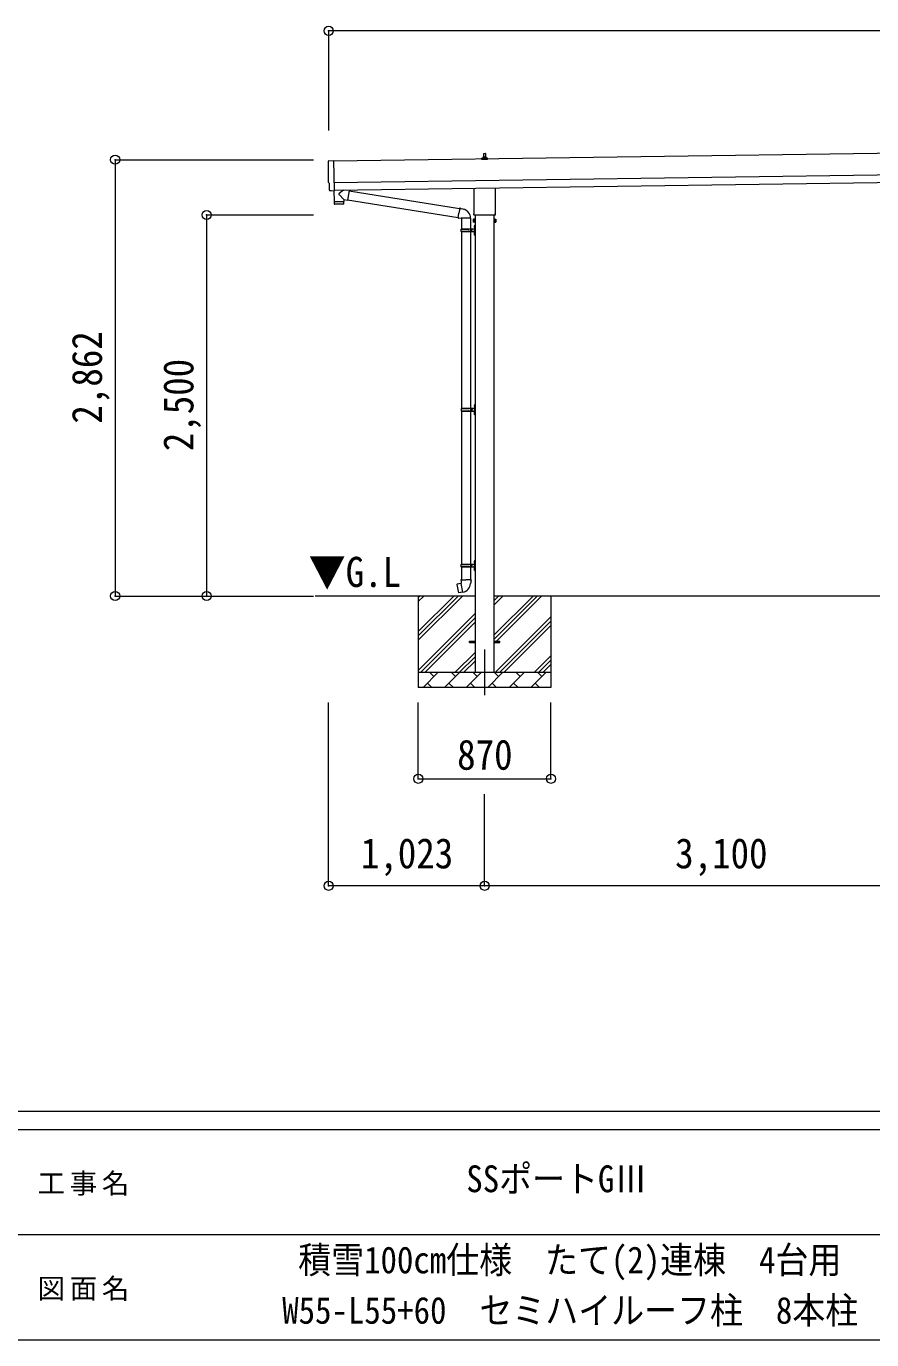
# Model space of a CAD drawing. Units: millimetres at full size, sheet at 1:60. Extents: x -16864 to 16864, y -11640 to 11640.
# Drawn here: x -814 to 4732, y -11640 to -3023 of the extents above; entities that cross this region are included whole.
import ezdxf
from ezdxf.enums import TextEntityAlignment as Align

# ---------------------------------------------------------------- set-up
doc = ezdxf.new("R2010")
doc.units = ezdxf.units.MM
doc.header["$LTSCALE"] = 60
doc.header["$PDMODE"] = 32
doc.header["$PDSIZE"] = 60
doc.linetypes.add('CHAIN1', pattern=[8, 5, -1, 1, -1])
for name, color, linetype, lineweight in [('0-1_Defpoints', 7, 'CHAIN1', 9), ('0-2_TEXT1', 4, 'Continuous', 9), ('0-3_SHAPE', 7, 'Continuous', 9), ('0-7_PARTS2', 7, 'Continuous', 9), ('0-8_TABLE1', 6, 'Continuous', 9), ('0-9_DIM1', 7, 'Continuous', 9), ('F-0', 7, 'Continuous', 9)]:
    doc.layers.add(name, color=color, linetype=linetype, lineweight=lineweight)
doc.styles.add('ＭＳ ゴシック', font='')
doc.styles.get('ＭＳ ゴシック').set_extended_font_data('MS Gothic')

msp = doc.modelspace()

# ---------------------------------------------------------------- linework, layer by layer
at = {"layer": '0-1_Defpoints'}
msp.add_line((2192.3, -7110.97), (2192.3, -7459.97), dxfattribs=at)
at = {"layer": '0-2_TEXT1'}
for p, q in [((6832.37, -3828.27), (1201.9, -3908.71)), ((2186.61, -3881.71), (2187.33, -3858.18)), ((2188.33, -3857.21), (2196.88, -3857.21)), ((2197.88, -3858.18), (2198.61, -3881.71)), ((2174.36, -3897.21), (2174.36, -3889.49)), ((2210.86, -3897.21), (2174.36, -3897.21)), ((2174.74, -3888.71), (2210.47, -3888.71)), ((2175.12, -3888.52), (2181.84, -3886.89)), ((2182.22, -3886.71), (2202.99, -3886.71)), ((2182.61, -3885.92), (2182.61, -3881.71)), ((2183.61, -3881.71), (2201.61, -3881.71)), ((2202.61, -3885.92), (2202.61, -3881.71)), ((2210.09, -3888.52), (2203.37, -3886.89)), ((2210.86, -3897.21), (2210.86, -3889.49)), ((1203.9, -4048.69), (6834.37, -3968.26)), ((1204.62, -4098.69), (6835.08, -4018.25)), ((1185.04, -4102.74), (1178.12, -4102.47)), ((2124, -4251.19), (2124, -4085.55)), ((2260.6, -4083.6), (2260.6, -4251.19)), ((2118.3, -4289.47), (2119.06, -4288.15)), ((2118.3, -4289.47), (2118.3, -4306.47)), ((2118.3, -4306.47), (2119.06, -4307.78)), ((2125.3, -4293.06), (2119.06, -4293.06)), ((2125.3, -4302.87), (2119.06, -4302.87)), ((2125.3, -4307.78), (2119.06, -4307.78)), ((2122.3, -4259.97), (2122.3, -4254.47)), ((2260.24, -4263.47), (2124.36, -4263.47)), ((2127.8, -4307.17), (2125.3, -4307.17)), ((2129.8, -4263.47), (2129.8, -7260.97)), ((2254.8, -7260.97), (2254.8, -4263.47)), ((2256.8, -4307.17), (2259.3, -4307.17)), ((2259.3, -4293.06), (2265.54, -4293.06)), ((2259.3, -4302.87), (2265.54, -4302.87)), ((2259.3, -4307.78), (2265.54, -4307.78)), ((2262.3, -4254.47), (2262.3, -4259.97)), ((2266.3, -4289.47), (2265.54, -4288.15)), ((2266.3, -4306.47), (2265.54, -4307.78)), ((2266.3, -4289.47), (2266.3, -4306.47)), ((2092.3, -7056.47), (2129.8, -7056.47)), ((2092.3, -7065.47), (2092.3, -7056.47)), ((2092.3, -7056.47), (2129.8, -7056.47)), ((2092.3, -7065.47), (2092.3, -7056.47)), ((2092.3, -7065.47), (2129.8, -7065.47)), ((2092.3, -7065.47), (2129.8, -7065.47)), ((2254.8, -7056.47), (2292.3, -7056.47)), ((2254.8, -7056.47), (2292.3, -7056.47)), ((2254.8, -7065.47), (2292.3, -7065.47)), ((2254.8, -7065.47), (2292.3, -7065.47)), ((2292.3, -7065.47), (2292.3, -7056.47)), ((2292.3, -7065.47), (2292.3, -7056.47))]:
    msp.add_line(p, q, dxfattribs=at)
for points in [[(1170.28, -3905.72), (1201.83, -3903.62), (1204.66, -4101.46)], [(1175.23, -4099.52), (1174.56, -4052.5), (1173.96, -4052.51)], [(1185.78, -4102.45), (1186.43, -4101.81), (1204.67, -4102.46)], [(2125.3, -4307.78), (2125.3, -4288.15), (2119.06, -4288.15)], [(2125.3, -4307.17), (2125.3, -4288.77), (2127.8, -4288.77)], [(2259.3, -4307.17), (2259.3, -4288.77), (2256.8, -4288.77)], [(2259.3, -4307.78), (2259.3, -4288.15), (2265.54, -4288.15)]]:
    msp.add_lwpolyline(points, dxfattribs=at)
for points in [[(2127.8, -4308.47), (2127.8, -4287.47), (2129.8, -4287.47), (2129.8, -4308.47)], [(2256.8, -4308.47), (2256.8, -4287.47), (2254.8, -4287.47), (2254.8, -4308.47)]]:
    msp.add_lwpolyline(points, close=True, dxfattribs=at)
for centre, radius, start, end in [((2188.33, -3858.21), 1, 90, 178.60509), ((2196.88, -3858.21), 1, 1.39491, 90), ((2175.36, -3889.49), 1, 103.62699, 180), ((2181.61, -3885.92), 1, 283.62699, 0), ((2186.69, -3882.34), 4.13, 90, 171.17633), ((2183.61, -3882.71), 1, 90, 180), ((2195.94, -3881.71), 4.83, 133.60282, 180), ((2189.27, -3881.71), 4.83, 0, 46.39718), ((2198.52, -3882.34), 4.13, 8.82367, 90), ((2201.61, -3882.71), 1, 0, 90), ((2203.61, -3885.92), 1, 180, 256.37301), ((2209.86, -3889.49), 1, 0, 76.37301), ((2122.64, -4290.61), 4.34, 145.61575, 214.38425), ((2134.54, -4297.97), 16.24, 162.41205, 197.58795), ((2122.64, -4305.33), 4.34, 145.61575, 214.38425), ((2126.3, -4254.47), 4, 125.09963, 180), ((2126.3, -4259.97), 4, 180, 194.47751), ((2126.3, -4259.97), 4, 194.47751, 241.04498), ((2258.3, -4259.97), 4, 298.95502, 345.52249), ((2258.3, -4254.47), 4, 0, 54.90037), ((2258.3, -4259.97), 4, 345.52249, 0), ((2261.95, -4290.61), 4.34, 325.61575, 34.38425), ((2250.06, -4297.97), 16.24, 342.41205, 17.58795), ((2261.95, -4305.33), 4.34, 325.61575, 34.38425)]:
    msp.add_arc(centre, radius, start, end, dxfattribs=at)
for centre, major_axis, ratio, start_param, end_param in [((1170.48, -3908.72), (-3, -0.04), 0.99863, 4.7647489, 6.2979817), ((-3593.88, -4047.21), (4762.89, 68.04), 0.99863, 6.2686928, 6.2979817), ((1173.9, -4048.11), (-4.41, -0.06), 0.99863, 6.2686928, 7.8539816), ((1178.24, -4099.47), (-2.15, -2.1), 0.9974, 5.5252311, 7.0411395), ((1185.08, -4101.74), (-0.717, -0.7), 0.9974, 0.7579542, 1.5707963)]:
    msp.add_ellipse(centre, major_axis=major_axis, ratio=ratio, start_param=start_param, end_param=end_param, dxfattribs=at)
at = {"layer": '0-3_SHAPE'}
for p, q in [((2129.8, -6760.97), (1080.85, -6760.97)), ((1757.3, -6760.97), (1757.3, -7360.97)), ((1757.3, -6994.45), (1990.78, -6760.97)), ((1757.3, -7022.73), (2019.07, -6760.97)), ((1757.3, -7051.02), (2047.35, -6760.97)), ((1757.3, -6768.18), (1764.51, -6760.97)), ((1757.3, -6796.46), (1792.79, -6760.97)), ((5229.8, -6760.97), (2254.8, -6760.97)), ((2254.8, -6789.79), (2283.62, -6760.97)), ((2254.8, -6818.08), (2311.91, -6760.97)), ((2254.8, -7072.63), (2566.47, -6760.97)), ((2254.8, -7016.07), (2509.9, -6760.97)), ((2254.8, -7044.35), (2538.18, -6760.97)), ((2627.3, -6760.97), (2627.3, -7360.97)), ((1757.3, -7249.01), (2129.8, -6876.51)), ((1773.62, -7260.97), (2129.8, -6904.79)), ((1801.91, -7260.97), (2129.8, -6933.08)), ((2264.46, -7260.97), (2627.3, -6898.12)), ((2292.74, -7260.97), (2627.3, -6926.41)), ((2321.03, -7260.97), (2627.3, -6954.69)), ((1999.9, -7260.97), (2129.8, -7131.07)), ((2028.18, -7260.97), (2129.8, -7159.35)), ((2056.47, -7260.97), (2129.8, -7187.63)), ((2519.02, -7260.97), (2627.3, -7152.68)), ((2547.3, -7260.97), (2627.3, -7180.97)), ((2575.58, -7260.97), (2627.3, -7209.25)), ((1757.3, -7260.97), (2627.3, -7260.97)), ((1788.75, -7360.97), (1888.75, -7260.97)), ((1860.19, -7289.52), (1831.64, -7260.97)), ((1930.17, -7360.97), (2030.17, -7260.97)), ((2001.61, -7289.52), (1973.06, -7260.97)), ((2071.59, -7360.97), (2171.59, -7260.97)), ((2143.04, -7289.52), (2114.48, -7260.97)), ((2213.01, -7360.97), (2313.01, -7260.97)), ((2284.46, -7289.52), (2255.9, -7260.97)), ((2354.43, -7360.97), (2454.43, -7260.97)), ((2425.88, -7289.52), (2397.32, -7260.97)), ((2495.85, -7360.97), (2595.85, -7260.97)), ((2567.3, -7289.52), (2538.75, -7260.97)), ((2627.3, -7360.97), (1757.3, -7360.97)), ((1817.3, -7332.41), (1845.85, -7360.97)), ((1958.72, -7332.41), (1987.27, -7360.97)), ((2100.14, -7332.41), (2128.7, -7360.97)), ((2241.56, -7332.41), (2270.12, -7360.97)), ((2382.98, -7332.41), (2411.54, -7360.97)), ((2524.41, -7332.41), (2552.96, -7360.97))]:
    msp.add_line(p, q, dxfattribs=at)
at = {"layer": '0-8_TABLE1'}
for p, q in [((1169.3, -3053.33), (1169.3, -3707.66)), ((12518.3, -3053.33), (1169.3, -3053.33)), ((-230.7, -3898.67), (1069.99, -3898.67)), ((-230.7, -3898.67), (-230.7, -6760.97)), ((369.3, -4260.97), (1069.99, -4260.97)), ((369.3, -4260.97), (369.3, -6760.97)), ((-230.7, -6760.97), (1069.99, -6760.97)), ((1168.99, -8661.97), (1168.99, -7459.97)), ((1757.3, -7959.97), (1757.3, -7459.97)), ((2627.3, -7959.97), (2627.3, -7459.97)), ((1757.3, -7959.97), (2627.3, -7959.97)), ((2192.3, -8661.97), (2192.3, -8061.97)), ((2192.3, -8661.97), (1168.99, -8661.97)), ((5292.3, -8661.97), (2192.3, -8661.97))]:
    msp.add_line(p, q, dxfattribs=at)
for p in [(1169.3, -3053.33), (1169.3, -3053.33), (-230.7, -3898.67), (369.3, -4260.97), (-230.7, -6760.97), (369.3, -6760.97), (1757.3, -7959.97), (2627.3, -7959.97), (1168.99, -8661.97), (2192.3, -8661.97)]:
    msp.add_point(p, dxfattribs=at)
at = {"layer": '0-9_DIM1'}
for p, q in [((1204.66, -4101.46), (1204.67, -4102.46)), ((1269.11, -4160.76), (1238.24, -4127.65)), ((1266.06, -4097.81), (1238.41, -4120.32)), ((1303.68, -4101.82), (1277.84, -4097.64)), ((1303.68, -4101.82), (1293.52, -4164.7)), ((1303.39, -4103.65), (2028.74, -4219.14)), ((1205.3, -4174.69), (1205.72, -4187.73)), ((1266.3, -4189.82), (1208.76, -4190.64)), ((1209.79, -4173.62), (1209.82, -4174.62)), ((1264.78, -4172.84), (1264.78, -4173.84)), ((1269.11, -4160.76), (1293.52, -4164.7)), ((1269.11, -4160.76), (1269.28, -4172.77)), ((1293.81, -4162.88), (2018.32, -4278.24)), ((2029.06, -4217.32), (2023.53, -4248.69)), ((2029.06, -4217.32), (2030.2, -4215.34)), ((2030.2, -4215.34), (2033.76, -4215.97)), ((2033.76, -4215.97), (2034.18, -4218.32)), ((2048.69, -4221.14), (2050.38, -4222.77)), ((2018, -4280.05), (2023.53, -4248.69)), ((2018, -4280.05), (2018.39, -4282.31)), ((2018, -4280.05), (2023.15, -4280.87)), ((2018.39, -4282.31), (2021.95, -4282.93)), ((2021.95, -4282.93), (2023.15, -4280.87)), ((2023.15, -4280.87), (2037.75, -4283.18)), ((2037.75, -4283.18), (2039.96, -4282.2)), ((2100.25, -4282.59), (2039.07, -4282.59)), ((2039.8, -4282.59), (2039.8, -4351.89)), ((2050.38, -4222.77), (2052.49, -4223.22)), ((2099.8, -4282.59), (2099.8, -4351.89)), ((2036.8, -4353.89), (2087.13, -4353.89)), ((2036.8, -4367.89), (2087.13, -4367.89)), ((2037.8, -4351.89), (2123.8, -4351.89)), ((2037.8, -4351.89), (2037.8, -4353.89)), ((2037.8, -4369.89), (2037.8, -4367.89)), ((2037.8, -4369.89), (2123.8, -4369.89)), ((2039.8, -4369.89), (2039.8, -5529.47)), ((2096.8, -4351.89), (2096.8, -4356.39)), ((2096.8, -4356.39), (2098.8, -4356.39)), ((2096.8, -4369.89), (2096.8, -4365.39)), ((2096.8, -4365.39), (2098.8, -4365.39)), ((2098.8, -4356.39), (2098.8, -4360.89)), ((2098.8, -4365.39), (2098.8, -4360.89)), ((2099.8, -4369.89), (2099.8, -5529.47)), ((2104.8, -4351.89), (2104.8, -4360.89)), ((2104.8, -4356.39), (2107.8, -4356.39)), ((2104.8, -4369.89), (2104.8, -4360.89)), ((2104.8, -4365.39), (2107.8, -4365.39)), ((2107.8, -4356.39), (2107.8, -4360.89)), ((2107.8, -4365.39), (2107.8, -4360.89)), ((2123.5, -4334.74), (2125.54, -4335.74)), ((2123.5, -4382.74), (2125.54, -4383.74)), ((2124.77, -4332.74), (2125.4, -4332.74)), ((2124.77, -4332.74), (2124.77, -4341.04)), ((2124.77, -4341.04), (2125.4, -4341.04)), ((2124.77, -4380.74), (2125.4, -4380.74)), ((2124.77, -4380.74), (2124.77, -4389.04)), ((2124.77, -4389.04), (2125.4, -4389.04)), ((2125.4, -4332.74), (2125.4, -4341.04)), ((2125.4, -4332.74), (2125.8, -4333.14)), ((2125.4, -4341.04), (2125.8, -4340.64)), ((2125.4, -4380.74), (2125.4, -4389.04)), ((2125.4, -4380.74), (2125.8, -4381.14)), ((2125.4, -4389.04), (2125.8, -4388.64)), ((2125.54, -4335.74), (2126.15, -4336.89)), ((2125.54, -4383.74), (2126.15, -4384.89)), ((2125.8, -4328.89), (2128.8, -4327.39)), ((2125.8, -4328.89), (2125.8, -4360.89)), ((2125.8, -4333.14), (2125.8, -4340.64)), ((2125.8, -4392.89), (2125.8, -4360.89)), ((2125.8, -4381.14), (2125.8, -4388.64)), ((2125.8, -4392.89), (2128.8, -4394.39)), ((2128.8, -4327.39), (2128.8, -4360.89)), ((2128.8, -4327.39), (2129.8, -4327.39)), ((2128.8, -4394.39), (2128.8, -4360.89)), ((2128.8, -4394.39), (2129.8, -4394.39)), ((2129.8, -4327.39), (2129.8, -4360.89)), ((2129.8, -4394.39), (2129.8, -4360.89)), ((2123.5, -5512.32), (2125.54, -5513.32)), ((2124.77, -5510.32), (2125.4, -5510.32)), ((2124.77, -5510.32), (2124.77, -5518.62)), ((2125.4, -5510.32), (2125.4, -5518.62)), ((2125.4, -5510.32), (2125.8, -5510.72)), ((2125.54, -5513.32), (2126.15, -5514.47)), ((2125.8, -5506.47), (2128.8, -5504.97)), ((2125.8, -5506.47), (2125.8, -5538.47)), ((2125.8, -5510.72), (2125.8, -5518.22)), ((2128.8, -5504.97), (2128.8, -5538.47)), ((2128.8, -5504.97), (2129.8, -5504.97)), ((2129.8, -5504.97), (2129.8, -5538.47)), ((2039.3, -5531.47), (2089.63, -5531.47)), ((2039.3, -5545.47), (2089.63, -5545.47)), ((2039.8, -5547.46), (2039.8, -6551.97)), ((2040.3, -5529.47), (2040.3, -5531.47)), ((2040.3, -5529.47), (2123.8, -5529.47)), ((2040.3, -5547.47), (2040.3, -5545.47)), ((2040.3, -5547.47), (2123.8, -5547.47)), ((2099.3, -5529.47), (2099.3, -5533.97)), ((2099.3, -5533.97), (2101.3, -5533.97)), ((2099.3, -5547.47), (2099.3, -5542.97)), ((2099.3, -5542.97), (2101.3, -5542.97)), ((2099.8, -5547.46), (2099.8, -6551.97)), ((2101.3, -5533.97), (2101.3, -5538.47)), ((2101.3, -5542.97), (2101.3, -5538.47)), ((2107.3, -5529.47), (2107.3, -5538.47)), ((2107.3, -5533.97), (2110.3, -5533.97)), ((2107.3, -5547.47), (2107.3, -5538.47)), ((2107.3, -5542.97), (2110.3, -5542.97)), ((2110.3, -5533.97), (2110.3, -5538.47)), ((2110.3, -5542.97), (2110.3, -5538.47)), ((2123.5, -5560.32), (2125.54, -5561.32)), ((2124.77, -5518.62), (2125.4, -5518.62)), ((2124.77, -5558.32), (2125.4, -5558.32)), ((2124.77, -5558.32), (2124.77, -5566.62)), ((2124.77, -5566.62), (2125.4, -5566.62)), ((2125.4, -5518.62), (2125.8, -5518.22)), ((2125.4, -5558.32), (2125.4, -5566.62)), ((2125.4, -5558.32), (2125.8, -5558.72)), ((2125.4, -5566.62), (2125.8, -5566.22)), ((2125.54, -5561.32), (2126.15, -5562.47)), ((2125.8, -5570.47), (2125.8, -5538.47)), ((2125.8, -5558.72), (2125.8, -5566.22)), ((2125.8, -5570.47), (2128.8, -5571.97)), ((2128.8, -5571.97), (2128.8, -5538.47)), ((2128.8, -5571.97), (2129.8, -5571.97)), ((2129.8, -5571.97), (2129.8, -5538.47)), ((2123.5, -6534.82), (2125.54, -6535.82)), ((2124.77, -6532.82), (2125.4, -6532.82)), ((2124.77, -6532.82), (2124.77, -6541.12)), ((2124.77, -6541.12), (2125.4, -6541.12)), ((2125.4, -6532.82), (2125.4, -6541.12)), ((2125.4, -6532.82), (2125.8, -6533.22)), ((2125.4, -6541.12), (2125.8, -6540.72)), ((2125.54, -6535.82), (2126.15, -6536.97)), ((2125.8, -6528.97), (2128.8, -6527.47)), ((2125.8, -6528.97), (2125.8, -6560.97)), ((2125.8, -6533.22), (2125.8, -6540.72)), ((2128.8, -6527.47), (2128.8, -6560.97)), ((2128.8, -6527.47), (2129.8, -6527.47)), ((2129.8, -6527.47), (2129.8, -6560.97)), ((2036.8, -6553.97), (2087.13, -6553.97)), ((2036.8, -6567.97), (2087.13, -6567.97)), ((2037.8, -6551.97), (2123.8, -6551.97)), ((2037.8, -6551.97), (2037.8, -6553.97)), ((2037.8, -6569.97), (2037.8, -6567.97)), ((2037.8, -6569.97), (2123.8, -6569.97)), ((2039.8, -6569.97), (2039.8, -6654.89)), ((2096.8, -6551.97), (2096.8, -6556.47)), ((2096.8, -6556.47), (2098.8, -6556.47)), ((2096.8, -6569.97), (2096.8, -6565.47)), ((2096.8, -6565.47), (2098.8, -6565.47)), ((2098.8, -6556.47), (2098.8, -6560.97)), ((2098.8, -6565.47), (2098.8, -6560.97)), ((2099.8, -6569.97), (2099.8, -6654.89)), ((2104.8, -6551.97), (2104.8, -6560.97)), ((2104.8, -6556.47), (2107.8, -6556.47)), ((2104.8, -6569.97), (2104.8, -6560.97)), ((2104.8, -6565.47), (2107.8, -6565.47)), ((2107.8, -6556.47), (2107.8, -6560.97)), ((2107.8, -6565.47), (2107.8, -6560.97)), ((2123.5, -6582.82), (2125.54, -6583.82)), ((2124.77, -6580.82), (2125.4, -6580.82)), ((2124.77, -6580.82), (2124.77, -6589.12)), ((2124.77, -6589.12), (2125.4, -6589.12)), ((2125.4, -6580.82), (2125.4, -6589.12)), ((2125.4, -6580.82), (2125.8, -6581.22)), ((2125.4, -6589.12), (2125.8, -6588.72)), ((2125.54, -6583.82), (2126.15, -6584.97)), ((2125.8, -6592.97), (2125.8, -6560.97)), ((2125.8, -6581.22), (2125.8, -6588.72)), ((2125.8, -6592.97), (2128.8, -6594.47)), ((2128.8, -6594.47), (2128.8, -6560.97)), ((2128.8, -6594.47), (2129.8, -6594.47)), ((2129.8, -6594.47), (2129.8, -6560.97)), ((2011.34, -6683.35), (2010.53, -6684.52)), ((2010.53, -6684.52), (2020.15, -6739.07)), ((2039.21, -6678.1), (2011.34, -6683.35)), ((2024.08, -6680.74), (2023.87, -6680.99)), ((2037.95, -6654.89), (2035.8, -6655.68)), ((2035.8, -6655.68), (2035.8, -6659.29)), ((2035.8, -6659.29), (2038.04, -6660.11)), ((2037.95, -6654.89), (2069.8, -6654.89)), ((2037.95, -6654.89), (2038.04, -6660.11)), ((2038.04, -6660.11), (2038.3, -6674.89)), ((2038.3, -6674.89), (2039.65, -6676.89)), ((2049.56, -6735.39), (2039.43, -6677.92)), ((2039.45, -6677.1), (2039.45, -6677.8)), ((2039.65, -6676.89), (2039.62, -6676.9)), ((2101.65, -6654.89), (2069.8, -6654.89)), ((2099.99, -6676.84), (2099.91, -6679)), ((2101.3, -6674.89), (2099.99, -6676.84)), ((2103.8, -6659.29), (2101.56, -6660.11)), ((2101.65, -6654.89), (2103.8, -6655.68)), ((2103.8, -6655.68), (2103.8, -6659.29)), ((2034.17, -6737.99), (2033.89, -6737.83)), ((2049.87, -6736.15), (2049.62, -6735.49))]:
    msp.add_line(p, q, dxfattribs=at)
for points in [[(1204.27, -4102.44), (1205.29, -4173.69), (1269.28, -4172.77)], [(1269.25, -4186.83), (1269.29, -4173.77), (1205.3, -4174.69)], [(2029.06, -4217.32), (2034.18, -4218.32), (2048.69, -4221.14)], [(2123.5, -4339.03), (2125.54, -4338.04), (2126.15, -4336.89)], [(2123.5, -4387.03), (2125.54, -4386.04), (2126.15, -4384.89)], [(2123.5, -5516.61), (2125.54, -5515.62), (2126.15, -5514.47)], [(2123.5, -5564.61), (2125.54, -5563.62), (2126.15, -5562.47)], [(2123.5, -6539.11), (2125.54, -6538.12), (2126.15, -6536.97)], [(2123.5, -6587.11), (2125.54, -6586.12), (2126.15, -6584.97)], [(2026.33, -6680.52), (2026.05, -6680.37), (2024.08, -6680.74)], [(2101.65, -6654.89), (2101.56, -6660.11), (2101.3, -6674.89)], [(2049.29, -6735.3), (2021.31, -6739.9), (2020.15, -6739.07)], [(2036.36, -6737.42), (2036.15, -6737.66), (2034.17, -6737.99)]]:
    msp.add_lwpolyline(points, dxfattribs=at)
for centre, radius, start, end in [((1241.72, -4124.07), 5, 131.47396, 225.79244), ((1208.71, -4187.64), 3, 181.81845, 270.86677), ((1266.25, -4186.82), 3, 270.81845, 359.81845), ((2039.96, -4282.2), 60.3, 359.62495, 78), ((2085.55, -4360.89), 49.25, 171.82876, 180.00002), ((2085.55, -4360.89), 49.25, 180.00002, 188.17127), ((2087.13, -4351.89), 2, 270, 359.99998), ((2087.13, -4369.89), 2, 0.00005, 90.00004), ((2129.1, -4336.89), 6, 136.21765, 223.78235), ((2129.1, -4384.89), 6, 136.21765, 223.78235), ((2123.8, -4349.89), 2, 270, 359.99998), ((2123.8, -4371.89), 2, 0.00005, 90.00004), ((2129.1, -5514.47), 6, 136.21765, 223.78235), ((2088.05, -5538.47), 49.25, 171.82876, 180.00002), ((2088.05, -5538.47), 49.25, 180.00002, 188.17127), ((2089.63, -5529.47), 2, 270, 359.99998), ((2089.63, -5547.47), 2, 0.00005, 90.00004), ((2129.1, -5562.47), 6, 136.21765, 223.78235), ((2123.8, -5527.47), 2, 270, 359.99998), ((2123.8, -5549.47), 2, 0.00005, 90.00004), ((2129.1, -6536.97), 6, 136.21765, 223.78235), ((2085.55, -6560.97), 49.25, 171.82876, 180.00002), ((2085.55, -6560.97), 49.25, 180.00002, 188.17127), ((2087.13, -6551.97), 2, 270, 359.99998), ((2087.13, -6569.97), 2, 0.00005, 90.00004), ((2129.1, -6584.97), 6, 136.21765, 223.78235), ((2123.8, -6549.97), 2, 270, 359.99998), ((2123.8, -6571.97), 2, 0.00005, 90.00004), ((2039.15, -6677.8), 0.3, 280.66842, 0), ((2039.65, -6677.1), 0.2, 100, 180), ((2039.65, -6676.89), 60.3, 279.96938, 358), ((2049.34, -6735.6), 0.3, 20, 99.33158), ((2050.05, -6736.09), 0.2, 200, 279.96938)]:
    msp.add_arc(centre, radius, start, end, dxfattribs=at)
at = {"layer": 'F-0', "color": 5, "lineweight": 5}
for p, q in [((-16864.12, -10140), (16015.88, -10140)), ((-16864.12, -10260), (10682.37, -10260)), ((-6897.63, -10950), (5402.37, -10950)), ((-16864.12, -11640), (16015.88, -11640))]:
    msp.add_line(p, q, dxfattribs=at)

# ---------------------------------------------------------------- texts
at = {"layer": '0-7_PARTS2', "style": 'ＭＳ ゴシック', "width": 0.9}
msp.add_text('▼G.L', height=197.9, dxfattribs=at).set_placement((1038.13, -6761.25), align=Align.BOTTOM_LEFT)
at = {"layer": '0-8_TABLE1', "color": 7, "style": 'ＭＳ ゴシック', "width": 0.9}
for s, p in [('2,862', (-258.2, -5629.82)), ('2,500', (341.8, -5810.97))]:
    msp.add_text(s, height=197.9, rotation=90, dxfattribs=at).set_placement(p, align=Align.BOTTOM_LEFT)
for s, p in [('870', (2012.3, -7959.97)), ('1,023', (1380.65, -8606.97)), ('3,100', (3442.3, -8606.97))]:
    msp.add_text(s, height=197.9, dxfattribs=at).set_placement(p, align=Align.BOTTOM_LEFT)
at = {"layer": 'F-0', "style": 'ＭＳ ゴシック', "width": 0.9}
for s, p in [('SSポートGⅢ ', (2072.37, -10725)), ('積雪100cm仕様\u3000たて(2)連棟\u30004台用', (969.87, -11256.91)), ('W55-L55+60\u3000セミハイルーフ柱\u30008本柱', (864.87, -11587.74))]:
    msp.add_text(s, height=176, dxfattribs=at).set_placement(p, align=Align.BOTTOM_LEFT)
at = {"layer": 'F-0', "char_height": 132, "attachment_point": 7, "style": 'ＭＳ ゴシック'}
for s, insert in [('\\T1.17;工事名', (-739.42, -10695)), ('\\T1.17;図面名', (-739.42, -11385))]:
    msp.add_mtext(s, dxfattribs=dict(at, insert=insert))

doc.saveas('drawing.dxf')
